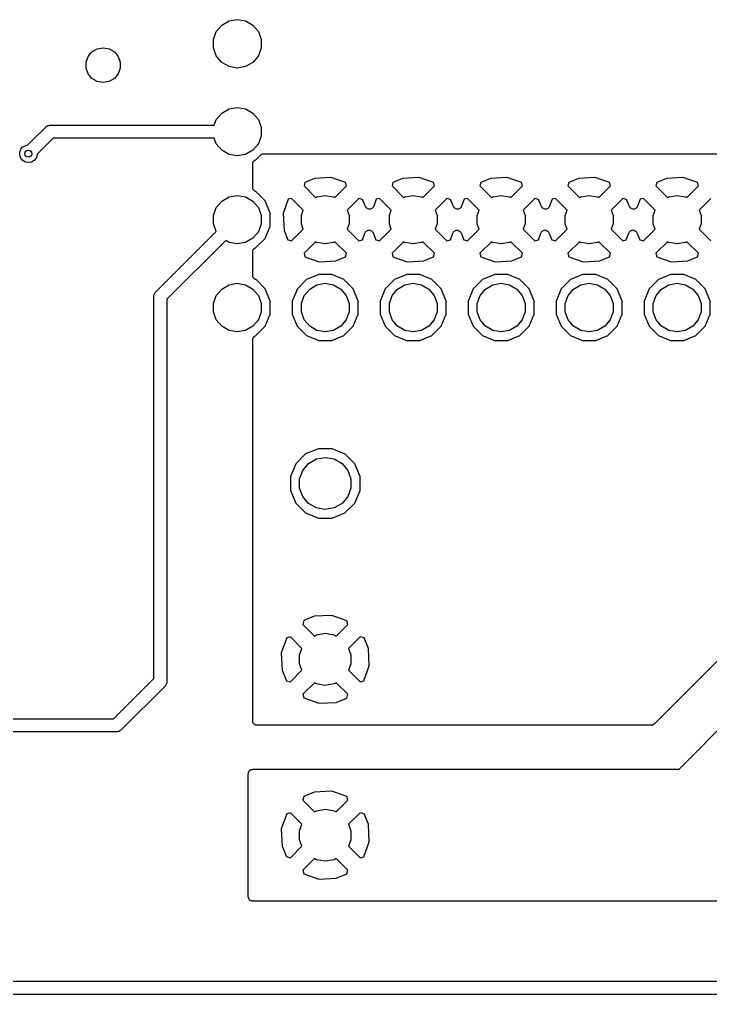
# Model space of a CAD drawing. Extents: x 25 to 346, y -457 to -16.
# Drawn here: x 68.32 to 88.28, y -402.75 to -374.58 of the extents above; entities that cross this region are included whole.
import ezdxf

# ---------------------------------------------------------------- set-up
doc = ezdxf.new("R2010")
doc.units = 0
doc.header["$MEASUREMENT"] = 0
doc.layers.add('BLACK', color=7, linetype='CONTINUOUS')

msp = doc.modelspace()

# ---------------------------------------------------------------- linework, layer by layer
at = {"layer": 'Black'}
for p, q in [((74.0053, -374.934), (74.1618, -374.748)), ((74.1618, -374.748), (74.3727, -374.626)), ((74.3727, -374.626), (74.6125, -374.584)), ((74.6125, -374.584), (74.8523, -374.626)), ((74.8523, -374.626), (75.0632, -374.748)), ((75.0632, -374.748), (75.2197, -374.934)), ((73.922, -375.163), (74.0053, -374.934)), ((75.2197, -374.934), (75.303, -375.163)), ((73.922, -375.407), (73.922, -375.163)), ((75.303, -375.163), (75.303, -375.407)), ((70.2447, -375.813), (70.3043, -375.649)), ((70.3043, -375.649), (70.4164, -375.516)), ((70.4164, -375.516), (70.5673, -375.428)), ((70.5673, -375.428), (70.739, -375.398)), ((70.739, -375.398), (70.9107, -375.428)), ((70.9107, -375.428), (71.0616, -375.516)), ((71.0616, -375.516), (71.1737, -375.649)), ((71.1737, -375.649), (71.2333, -375.813)), ((74.0053, -375.636), (73.922, -375.407)), ((74.1618, -375.822), (74.0053, -375.636)), ((75.2197, -375.636), (75.0632, -375.822)), ((75.303, -375.407), (75.2197, -375.636)), ((70.2447, -375.987), (70.2447, -375.813)), ((71.2333, -375.813), (71.2333, -375.987)), ((74.3727, -375.944), (74.1618, -375.822)), ((74.6125, -375.986), (74.3727, -375.944)), ((74.8523, -375.944), (74.6125, -375.986)), ((75.0632, -375.822), (74.8523, -375.944)), ((70.3043, -376.151), (70.2447, -375.987)), ((70.4164, -376.284), (70.3043, -376.151)), ((71.1737, -376.151), (71.0616, -376.284)), ((71.2333, -375.987), (71.1737, -376.151)), ((70.5673, -376.372), (70.4164, -376.284)), ((70.739, -376.402), (70.5673, -376.372)), ((70.9107, -376.372), (70.739, -376.402)), ((71.0616, -376.284), (70.9107, -376.372)), ((74.0053, -377.474), (74.1618, -377.288)), ((74.1618, -377.288), (74.3727, -377.166)), ((74.3727, -377.166), (74.6125, -377.124)), ((74.6125, -377.124), (74.8523, -377.166)), ((74.8523, -377.166), (75.0632, -377.288)), ((75.0632, -377.288), (75.2197, -377.474)), ((69.1744, -377.642), (69.1984, -377.635)), ((69.1984, -377.635), (69.2067, -377.636)), ((69.2067, -377.636), (69.215, -377.635)), ((69.215, -377.635), (73.947, -377.635)), ((73.947, -377.635), (74.0053, -377.474)), ((75.2197, -377.474), (75.303, -377.703)), ((68.6993, -378.071), (69.0803, -377.69)), ((69.0803, -377.69), (69.0872, -377.685)), ((69.0872, -377.685), (69.0925, -377.679)), ((69.0925, -377.679), (69.1141, -377.667)), ((69.1141, -377.667), (69.1345, -377.652)), ((69.1345, -377.652), (69.1426, -377.65)), ((69.1426, -377.65), (69.1498, -377.646)), ((69.1498, -377.646), (69.1744, -377.642)), ((75.303, -377.703), (75.303, -377.947)), ((68.5625, -378.208), (68.6993, -378.071)), ((69.2939, -378.015), (68.9687, -378.341)), ((73.947, -378.015), (69.2939, -378.015)), ((74.0053, -378.176), (73.947, -378.015)), ((74.1618, -378.362), (74.0053, -378.176)), ((75.2197, -378.176), (75.0632, -378.362)), ((75.303, -377.947), (75.2197, -378.176)), ((68.3289, -378.416), (68.3592, -378.333)), ((68.3289, -378.504), (68.3289, -378.416)), ((68.3592, -378.333), (68.4161, -378.265)), ((68.4161, -378.265), (68.4928, -378.22)), ((68.4928, -378.22), (68.5625, -378.208)), ((68.9687, -378.341), (68.8311, -378.478)), ((68.8311, -378.478), (68.8311, -378.504)), ((74.3727, -378.484), (74.1618, -378.362)), ((75.0632, -378.362), (74.8523, -378.484)), ((75.2955, -378.49), (75.3099, -378.481)), ((75.3099, -378.481), (75.3236, -378.472)), ((75.3236, -378.472), (75.3289, -378.47)), ((75.3289, -378.47), (75.3337, -378.468)), ((75.3337, -378.468), (75.3501, -378.465)), ((75.3501, -378.465), (75.3662, -378.46)), ((75.3662, -378.46), (75.3717, -378.461)), ((75.3717, -378.461), (75.3771, -378.46)), ((75.3771, -378.46), (101.219, -378.46)), ((68.3592, -378.587), (68.3289, -378.504)), ((68.4161, -378.655), (68.3592, -378.587)), ((68.4928, -378.7), (68.4161, -378.655)), ((68.58, -378.715), (68.4928, -378.7)), ((68.6672, -378.7), (68.58, -378.715)), ((68.7439, -378.655), (68.6672, -378.7)), ((68.8008, -378.587), (68.7439, -378.655)), ((68.8311, -378.504), (68.8008, -378.587)), ((74.6125, -378.526), (74.3727, -378.484)), ((74.8523, -378.484), (74.6125, -378.526)), ((75.057, -378.757), (75.0585, -378.749)), ((75.057, -379.431), (75.057, -378.757)), ((75.0581, -378.74), (75.0623, -378.727)), ((75.0585, -378.749), (75.0581, -378.74)), ((75.0623, -378.727), (75.0647, -378.713)), ((75.0647, -378.713), (75.0689, -378.706)), ((75.0689, -378.706), (75.0714, -378.698)), ((75.0714, -378.698), (75.0798, -378.687)), ((75.0798, -378.687), (75.0867, -378.675)), ((75.0867, -378.675), (75.0932, -378.67)), ((75.0932, -378.67), (75.0983, -378.663)), ((75.0983, -378.663), (75.1099, -378.656)), ((75.1099, -378.656), (75.1205, -378.647)), ((75.1205, -378.647), (75.1284, -378.644)), ((75.1284, -378.644), (75.1355, -378.64)), ((75.1355, -378.64), (75.1513, -378.633)), ((75.1513, -378.633), (75.2874, -378.497)), ((75.2874, -378.497), (75.292, -378.494)), ((75.292, -378.494), (75.2955, -378.49)), ((76.5665, -379.288), (76.5392, -379.393)), ((76.8439, -379.173), (76.5665, -379.288)), ((77.3267, -379.147), (76.8439, -379.173)), ((77.7396, -379.293), (77.3267, -379.147)), ((77.7658, -379.393), (77.7396, -379.293)), ((79.1065, -379.288), (79.0792, -379.393)), ((79.3839, -379.173), (79.1065, -379.288)), ((79.8667, -379.147), (79.3839, -379.173)), ((80.2796, -379.293), (79.8667, -379.147)), ((80.3058, -379.393), (80.2796, -379.293)), ((81.6465, -379.288), (81.6192, -379.393)), ((81.9239, -379.173), (81.6465, -379.288)), ((82.4067, -379.147), (81.9239, -379.173)), ((82.8196, -379.293), (82.4067, -379.147)), ((82.8458, -379.393), (82.8196, -379.293)), ((84.1865, -379.288), (84.1592, -379.393)), ((84.4639, -379.173), (84.1865, -379.288)), ((84.9467, -379.147), (84.4639, -379.173)), ((85.3596, -379.293), (84.9467, -379.147)), ((85.3858, -379.393), (85.3596, -379.293)), ((86.7265, -379.288), (86.6992, -379.393)), ((87.0039, -379.173), (86.7265, -379.288)), ((87.4867, -379.147), (87.0039, -379.173)), ((87.8996, -379.293), (87.4867, -379.147)), ((87.9258, -379.393), (87.8996, -379.293)), ((75.057, -379.433), (75.057, -379.431)), ((75.057, -379.431), (75.057, -379.431)), ((75.0584, -379.442), (75.057, -379.433)), ((75.0581, -379.45), (75.0584, -379.442)), ((75.0589, -379.453), (75.0581, -379.45)), ((75.0595, -379.454), (75.0589, -379.453)), ((75.0589, -379.453), (75.0589, -379.453)), ((75.0622, -379.463), (75.0595, -379.454)), ((75.0647, -379.477), (75.0622, -379.463)), ((75.0688, -379.484), (75.0647, -379.477)), ((75.0713, -379.492), (75.0688, -379.484)), ((75.0798, -379.503), (75.0713, -379.492)), ((75.0867, -379.515), (75.0798, -379.503)), ((75.0931, -379.52), (75.0867, -379.515)), ((75.0981, -379.527), (75.0931, -379.52)), ((75.1098, -379.534), (75.0981, -379.527)), ((75.1205, -379.543), (75.1098, -379.534)), ((75.1283, -379.546), (75.1205, -379.543)), ((75.1353, -379.551), (75.1283, -379.546)), ((75.1528, -379.558), (75.1353, -379.551)), ((75.4205, -379.826), (75.1528, -379.558)), ((76.5392, -379.393), (76.8747, -379.728)), ((77.4303, -379.728), (77.7658, -379.393)), ((79.0792, -379.393), (79.4147, -379.728)), ((79.9703, -379.728), (80.3058, -379.393)), ((81.6192, -379.393), (81.9547, -379.728)), ((82.5103, -379.728), (82.8458, -379.393)), ((84.1592, -379.393), (84.4947, -379.728)), ((85.0503, -379.728), (85.3858, -379.393)), ((86.6992, -379.393), (87.0347, -379.728)), ((87.5903, -379.728), (87.9258, -379.393)), ((74.0053, -380.014), (74.1618, -379.828)), ((74.1618, -379.828), (74.3727, -379.706)), ((74.3727, -379.706), (74.6125, -379.664)), ((74.6125, -379.664), (74.8523, -379.706)), ((74.8523, -379.706), (75.0632, -379.828)), ((75.0632, -379.828), (75.2197, -380.014)), ((75.5652, -380.176), (75.4205, -379.826)), ((76.0801, -379.778), (75.9348, -380.191)), ((76.18, -379.752), (76.0801, -379.778)), ((76.5179, -380.09), (76.18, -379.752)), ((76.8747, -379.728), (76.9127, -379.706)), ((76.9127, -379.706), (77.1525, -379.664)), ((77.1525, -379.664), (77.3923, -379.706)), ((77.3923, -379.706), (77.4303, -379.728)), ((78.125, -379.752), (77.7871, -380.09)), ((78.2291, -379.779), (78.125, -379.752)), ((78.3133, -379.982), (78.2291, -379.779)), ((78.6201, -379.778), (78.5504, -379.976)), ((78.72, -379.752), (78.6201, -379.778)), ((79.0579, -380.09), (78.72, -379.752)), ((79.4147, -379.728), (79.4527, -379.706)), ((79.4527, -379.706), (79.6925, -379.664)), ((79.6925, -379.664), (79.9323, -379.706)), ((79.9323, -379.706), (79.9703, -379.728)), ((80.665, -379.752), (80.3271, -380.09)), ((80.7691, -379.779), (80.665, -379.752)), ((80.8533, -379.982), (80.7691, -379.779)), ((81.1601, -379.778), (81.0904, -379.976)), ((81.26, -379.752), (81.1601, -379.778)), ((81.5979, -380.09), (81.26, -379.752)), ((81.9547, -379.728), (81.9927, -379.706)), ((81.9927, -379.706), (82.2325, -379.664)), ((82.2325, -379.664), (82.4723, -379.706)), ((82.4723, -379.706), (82.5103, -379.728)), ((83.205, -379.752), (82.8671, -380.09)), ((83.3091, -379.779), (83.205, -379.752)), ((83.3933, -379.982), (83.3091, -379.779)), ((83.7001, -379.778), (83.6304, -379.976)), ((83.8, -379.752), (83.7001, -379.778)), ((84.1379, -380.09), (83.8, -379.752)), ((84.4947, -379.728), (84.5327, -379.706)), ((84.5327, -379.706), (84.7725, -379.664)), ((84.7725, -379.664), (85.0123, -379.706)), ((85.0123, -379.706), (85.0503, -379.728)), ((85.745, -379.752), (85.4071, -380.09)), ((85.8491, -379.779), (85.745, -379.752)), ((85.9333, -379.982), (85.8491, -379.779)), ((86.2401, -379.778), (86.1704, -379.976)), ((86.34, -379.752), (86.2401, -379.778)), ((86.6779, -380.09), (86.34, -379.752)), ((87.0347, -379.728), (87.0727, -379.706)), ((87.0727, -379.706), (87.3125, -379.664)), ((87.3125, -379.664), (87.5523, -379.706)), ((87.5523, -379.706), (87.5903, -379.728)), ((88.285, -379.752), (87.9471, -380.09)), ((73.922, -380.243), (74.0053, -380.014)), ((75.2197, -380.014), (75.303, -380.243)), ((76.462, -380.243), (76.5179, -380.09)), ((77.7871, -380.09), (77.843, -380.243)), ((78.324, -379.999), (78.3133, -379.982)), ((78.3342, -380.016), (78.324, -379.999)), ((78.3359, -380.018), (78.3342, -380.016)), ((78.337, -380.019), (78.3359, -380.018)), ((78.3529, -380.032), (78.337, -380.019)), ((78.3683, -380.044), (78.3529, -380.032)), ((78.3703, -380.045), (78.3683, -380.044)), ((78.372, -380.046), (78.3703, -380.045)), ((78.3911, -380.052), (78.372, -380.046)), ((78.4099, -380.059), (78.3911, -380.052)), ((78.412, -380.059), (78.4099, -380.059)), ((78.4141, -380.06), (78.412, -380.059)), ((78.434, -380.059), (78.4141, -380.06)), ((78.454, -380.058), (78.434, -380.059)), ((78.456, -380.058), (78.454, -380.058)), ((78.4581, -380.058), (78.456, -380.058)), ((78.4766, -380.05), (78.4581, -380.058)), ((78.4953, -380.043), (78.4766, -380.05)), ((78.4969, -380.042), (78.4953, -380.043)), ((78.4989, -380.041), (78.4969, -380.042)), ((78.5136, -380.027), (78.4989, -380.041)), ((78.5288, -380.014), (78.5136, -380.027)), ((78.5298, -380.012), (78.5288, -380.014)), ((78.5314, -380.011), (78.5298, -380.012)), ((78.5406, -379.993), (78.5314, -380.011)), ((78.5504, -379.976), (78.5406, -379.993)), ((79.002, -380.243), (79.0579, -380.09)), ((80.3271, -380.09), (80.383, -380.243)), ((80.864, -379.999), (80.8533, -379.982)), ((80.8742, -380.016), (80.864, -379.999)), ((80.8759, -380.018), (80.8742, -380.016)), ((80.877, -380.019), (80.8759, -380.018)), ((80.8929, -380.032), (80.877, -380.019)), ((80.9083, -380.044), (80.8929, -380.032)), ((80.9103, -380.045), (80.9083, -380.044)), ((80.912, -380.046), (80.9103, -380.045)), ((80.9311, -380.052), (80.912, -380.046)), ((80.9499, -380.059), (80.9311, -380.052)), ((80.952, -380.059), (80.9499, -380.059)), ((80.9541, -380.06), (80.952, -380.059)), ((80.974, -380.059), (80.9541, -380.06)), ((80.994, -380.058), (80.974, -380.059)), ((80.996, -380.058), (80.994, -380.058)), ((80.9981, -380.058), (80.996, -380.058)), ((81.0166, -380.05), (80.9981, -380.058)), ((81.0353, -380.043), (81.0166, -380.05)), ((81.0369, -380.042), (81.0353, -380.043)), ((81.0389, -380.041), (81.0369, -380.042)), ((81.0536, -380.027), (81.0389, -380.041)), ((81.0688, -380.014), (81.0536, -380.027)), ((81.0698, -380.012), (81.0688, -380.014)), ((81.0714, -380.011), (81.0698, -380.012)), ((81.0806, -379.993), (81.0714, -380.011)), ((81.0904, -379.976), (81.0806, -379.993)), ((81.542, -380.243), (81.5979, -380.09)), ((82.8671, -380.09), (82.923, -380.243)), ((83.404, -379.999), (83.3933, -379.982)), ((83.4142, -380.016), (83.404, -379.999)), ((83.4159, -380.018), (83.4142, -380.016)), ((83.417, -380.019), (83.4159, -380.018)), ((83.4329, -380.032), (83.417, -380.019)), ((83.4483, -380.044), (83.4329, -380.032)), ((83.4503, -380.045), (83.4483, -380.044)), ((83.452, -380.046), (83.4503, -380.045)), ((83.4711, -380.052), (83.452, -380.046)), ((83.4899, -380.059), (83.4711, -380.052)), ((83.492, -380.059), (83.4899, -380.059)), ((83.4941, -380.06), (83.492, -380.059)), ((83.514, -380.059), (83.4941, -380.06)), ((83.534, -380.058), (83.514, -380.059)), ((83.536, -380.058), (83.534, -380.058)), ((83.5381, -380.058), (83.536, -380.058)), ((83.5566, -380.05), (83.5381, -380.058)), ((83.5753, -380.043), (83.5566, -380.05)), ((83.5769, -380.042), (83.5753, -380.043)), ((83.5789, -380.041), (83.5769, -380.042)), ((83.5936, -380.027), (83.5789, -380.041)), ((83.6088, -380.014), (83.5936, -380.027)), ((83.6098, -380.012), (83.6088, -380.014)), ((83.6114, -380.011), (83.6098, -380.012)), ((83.6206, -379.993), (83.6114, -380.011)), ((83.6304, -379.976), (83.6206, -379.993)), ((84.082, -380.243), (84.1379, -380.09)), ((85.4071, -380.09), (85.463, -380.243)), ((85.944, -379.999), (85.9333, -379.982)), ((85.9542, -380.016), (85.944, -379.999)), ((85.9559, -380.018), (85.9542, -380.016)), ((85.957, -380.019), (85.9559, -380.018)), ((85.9729, -380.032), (85.957, -380.019)), ((85.9883, -380.044), (85.9729, -380.032)), ((85.9903, -380.045), (85.9883, -380.044)), ((85.992, -380.046), (85.9903, -380.045)), ((86.0111, -380.052), (85.992, -380.046)), ((86.0299, -380.059), (86.0111, -380.052)), ((86.032, -380.059), (86.0299, -380.059)), ((86.0341, -380.06), (86.032, -380.059)), ((86.054, -380.059), (86.0341, -380.06)), ((86.074, -380.058), (86.054, -380.059)), ((86.076, -380.058), (86.074, -380.058)), ((86.0781, -380.058), (86.076, -380.058)), ((86.0966, -380.05), (86.0781, -380.058)), ((86.1153, -380.043), (86.0966, -380.05)), ((86.1169, -380.042), (86.1153, -380.043)), ((86.1189, -380.041), (86.1169, -380.042)), ((86.1336, -380.027), (86.1189, -380.041)), ((86.1488, -380.014), (86.1336, -380.027)), ((86.1498, -380.012), (86.1488, -380.014)), ((86.1514, -380.011), (86.1498, -380.012)), ((86.1606, -379.993), (86.1514, -380.011)), ((86.1704, -379.976), (86.1606, -379.993)), ((86.622, -380.243), (86.6779, -380.09)), ((87.9471, -380.09), (88.003, -380.243)), ((73.922, -380.487), (73.922, -380.243)), ((75.303, -380.243), (75.303, -380.487)), ((75.5648, -380.555), (75.5652, -380.176)), ((75.9348, -380.191), (75.961, -380.674)), ((76.462, -380.487), (76.462, -380.243)), ((77.843, -380.243), (77.843, -380.487)), ((79.002, -380.487), (79.002, -380.243)), ((80.383, -380.243), (80.383, -380.487)), ((81.542, -380.487), (81.542, -380.243)), ((82.923, -380.243), (82.923, -380.487)), ((84.082, -380.487), (84.082, -380.243)), ((85.463, -380.243), (85.463, -380.487)), ((86.622, -380.487), (86.622, -380.243)), ((88.003, -380.243), (88.003, -380.487)), ((72.2553, -382.453), (74.0019, -380.706)), ((74.0019, -380.706), (73.922, -380.487)), ((75.2197, -380.716), (75.0632, -380.902)), ((75.303, -380.487), (75.2197, -380.716)), ((75.4195, -380.905), (75.5648, -380.555)), ((75.961, -380.674), (76.0759, -380.951)), ((76.18, -380.978), (76.5179, -380.64)), ((76.5179, -380.64), (76.462, -380.487)), ((77.843, -380.487), (77.7871, -380.64)), ((77.7871, -380.64), (78.125, -380.978)), ((78.3044, -380.737), (78.3136, -380.719)), ((78.3136, -380.719), (78.3152, -380.718)), ((78.3152, -380.718), (78.3162, -380.716)), ((78.3162, -380.716), (78.3314, -380.703)), ((78.3314, -380.703), (78.3461, -380.689)), ((78.3461, -380.689), (78.3481, -380.688)), ((78.3481, -380.688), (78.3497, -380.687)), ((78.3497, -380.687), (78.3684, -380.68)), ((78.3684, -380.68), (78.3869, -380.672)), ((78.3869, -380.672), (78.389, -380.672)), ((78.389, -380.672), (78.391, -380.672)), ((78.391, -380.672), (78.411, -380.671)), ((78.411, -380.671), (78.4309, -380.67)), ((78.4309, -380.67), (78.433, -380.671)), ((78.433, -380.671), (78.4351, -380.671)), ((78.4351, -380.671), (78.454, -380.678)), ((78.454, -380.678), (78.473, -380.684)), ((78.473, -380.684), (78.4747, -380.685)), ((78.4747, -380.685), (78.4767, -380.686)), ((78.4767, -380.686), (78.4921, -380.698)), ((78.4921, -380.698), (78.508, -380.711)), ((78.508, -380.711), (78.5091, -380.712)), ((78.5091, -380.712), (78.5108, -380.714)), ((78.5108, -380.714), (78.5209, -380.731)), ((78.5209, -380.731), (78.5317, -380.748)), ((78.72, -380.978), (79.0579, -380.64)), ((79.0579, -380.64), (79.002, -380.487)), ((80.383, -380.487), (80.3271, -380.64)), ((80.3271, -380.64), (80.665, -380.978)), ((80.8444, -380.737), (80.8536, -380.719)), ((80.8536, -380.719), (80.8552, -380.718)), ((80.8552, -380.718), (80.8562, -380.716)), ((80.8562, -380.716), (80.8714, -380.703)), ((80.8714, -380.703), (80.8861, -380.689)), ((80.8861, -380.689), (80.8881, -380.688)), ((80.8881, -380.688), (80.8897, -380.687)), ((80.8897, -380.687), (80.9084, -380.68)), ((80.9084, -380.68), (80.9269, -380.672)), ((80.9269, -380.672), (80.929, -380.672)), ((80.929, -380.672), (80.931, -380.672)), ((80.931, -380.672), (80.951, -380.671)), ((80.951, -380.671), (80.9709, -380.67)), ((80.9709, -380.67), (80.973, -380.671)), ((80.973, -380.671), (80.9751, -380.671)), ((80.9751, -380.671), (80.994, -380.678)), ((80.994, -380.678), (81.013, -380.684)), ((81.013, -380.684), (81.0147, -380.685)), ((81.0147, -380.685), (81.0167, -380.686)), ((81.0167, -380.686), (81.0321, -380.698)), ((81.0321, -380.698), (81.048, -380.711)), ((81.048, -380.711), (81.0491, -380.712)), ((81.0491, -380.712), (81.0508, -380.714)), ((81.0508, -380.714), (81.0609, -380.731)), ((81.0609, -380.731), (81.0717, -380.748)), ((81.26, -380.978), (81.5979, -380.64)), ((81.5979, -380.64), (81.542, -380.487)), ((82.923, -380.487), (82.8671, -380.64)), ((82.8671, -380.64), (83.205, -380.978)), ((83.3844, -380.737), (83.3936, -380.719)), ((83.3936, -380.719), (83.3952, -380.718)), ((83.3952, -380.718), (83.3962, -380.716)), ((83.3962, -380.716), (83.4114, -380.703)), ((83.4114, -380.703), (83.4261, -380.689)), ((83.4261, -380.689), (83.4281, -380.688)), ((83.4281, -380.688), (83.4297, -380.687)), ((83.4297, -380.687), (83.4484, -380.68)), ((83.4484, -380.68), (83.4669, -380.672)), ((83.4669, -380.672), (83.469, -380.672)), ((83.469, -380.672), (83.471, -380.672)), ((83.471, -380.672), (83.491, -380.671)), ((83.491, -380.671), (83.5109, -380.67)), ((83.5109, -380.67), (83.513, -380.671)), ((83.513, -380.671), (83.5151, -380.671)), ((83.5151, -380.671), (83.534, -380.678)), ((83.534, -380.678), (83.553, -380.684)), ((83.553, -380.684), (83.5547, -380.685)), ((83.5547, -380.685), (83.5567, -380.686)), ((83.5567, -380.686), (83.5721, -380.698)), ((83.5721, -380.698), (83.588, -380.711)), ((83.588, -380.711), (83.5891, -380.712)), ((83.5891, -380.712), (83.5908, -380.714)), ((83.5908, -380.714), (83.6009, -380.731)), ((83.6009, -380.731), (83.6117, -380.748)), ((83.8, -380.978), (84.1379, -380.64)), ((84.1379, -380.64), (84.082, -380.487)), ((85.463, -380.487), (85.4071, -380.64)), ((85.4071, -380.64), (85.745, -380.978)), ((85.9244, -380.737), (85.9336, -380.719)), ((85.9336, -380.719), (85.9352, -380.718)), ((85.9352, -380.718), (85.9362, -380.716)), ((85.9362, -380.716), (85.9514, -380.703)), ((85.9514, -380.703), (85.9661, -380.689)), ((85.9661, -380.689), (85.9681, -380.688)), ((85.9681, -380.688), (85.9697, -380.687)), ((85.9697, -380.687), (85.9884, -380.68)), ((85.9884, -380.68), (86.0069, -380.672)), ((86.0069, -380.672), (86.009, -380.672)), ((86.009, -380.672), (86.011, -380.672)), ((86.011, -380.672), (86.031, -380.671)), ((86.031, -380.671), (86.0509, -380.67)), ((86.0509, -380.67), (86.053, -380.671)), ((86.053, -380.671), (86.0551, -380.671)), ((86.0551, -380.671), (86.074, -380.678)), ((86.074, -380.678), (86.093, -380.684)), ((86.093, -380.684), (86.0947, -380.685)), ((86.0947, -380.685), (86.0967, -380.686)), ((86.0967, -380.686), (86.1121, -380.698)), ((86.1121, -380.698), (86.128, -380.711)), ((86.128, -380.711), (86.1291, -380.712)), ((86.1291, -380.712), (86.1308, -380.714)), ((86.1308, -380.714), (86.1409, -380.731)), ((86.1409, -380.731), (86.1517, -380.748)), ((86.34, -380.978), (86.6779, -380.64)), ((86.6779, -380.64), (86.622, -380.487)), ((88.003, -380.487), (87.9471, -380.64)), ((87.9471, -380.64), (88.285, -380.978)), ((74.2778, -380.969), (72.5805, -382.666)), ((74.3727, -381.024), (74.2778, -380.969)), ((75.0632, -380.902), (74.8523, -381.024)), ((75.1513, -381.173), (75.4195, -380.905)), ((76.0759, -380.951), (76.18, -380.978)), ((76.8747, -381.002), (76.5392, -381.337)), ((76.9127, -381.024), (76.8747, -381.002)), ((77.4303, -381.002), (77.3923, -381.024)), ((77.7658, -381.337), (77.4303, -381.002)), ((78.125, -380.978), (78.2249, -380.952)), ((78.2249, -380.952), (78.2946, -380.754)), ((78.2946, -380.754), (78.3044, -380.737)), ((78.5317, -380.748), (78.6159, -380.951)), ((78.6159, -380.951), (78.72, -380.978)), ((79.4147, -381.002), (79.0792, -381.337)), ((79.4527, -381.024), (79.4147, -381.002)), ((79.9703, -381.002), (79.9323, -381.024)), ((80.3058, -381.337), (79.9703, -381.002)), ((80.665, -380.978), (80.7649, -380.952)), ((80.7649, -380.952), (80.8346, -380.754)), ((80.8346, -380.754), (80.8444, -380.737)), ((81.0717, -380.748), (81.1559, -380.951)), ((81.1559, -380.951), (81.26, -380.978)), ((81.9547, -381.002), (81.6192, -381.337)), ((81.9927, -381.024), (81.9547, -381.002)), ((82.5103, -381.002), (82.4723, -381.024)), ((82.8458, -381.337), (82.5103, -381.002)), ((83.205, -380.978), (83.3049, -380.952)), ((83.3049, -380.952), (83.3746, -380.754)), ((83.3746, -380.754), (83.3844, -380.737)), ((83.6117, -380.748), (83.6959, -380.951)), ((83.6959, -380.951), (83.8, -380.978)), ((84.4947, -381.002), (84.1592, -381.337)), ((84.5327, -381.024), (84.4947, -381.002)), ((85.0503, -381.002), (85.0123, -381.024)), ((85.3858, -381.337), (85.0503, -381.002)), ((85.745, -380.978), (85.8449, -380.952)), ((85.8449, -380.952), (85.9146, -380.754)), ((85.9146, -380.754), (85.9244, -380.737)), ((86.1517, -380.748), (86.2359, -380.951)), ((86.2359, -380.951), (86.34, -380.978)), ((87.0347, -381.002), (86.6992, -381.337)), ((87.0727, -381.024), (87.0347, -381.002)), ((87.5903, -381.002), (87.5523, -381.024)), ((87.9258, -381.337), (87.5903, -381.002)), ((74.6125, -381.066), (74.3727, -381.024)), ((74.8523, -381.024), (74.6125, -381.066)), ((75.057, -381.297), (75.0585, -381.289)), ((75.057, -381.299), (75.057, -381.297)), ((75.057, -381.973), (75.057, -381.299)), ((75.0581, -381.28), (75.0589, -381.278)), ((75.0585, -381.289), (75.0581, -381.28)), ((75.0589, -381.277), (75.06, -381.274)), ((75.0589, -381.278), (75.0589, -381.277)), ((75.06, -381.274), (75.0623, -381.267)), ((75.0623, -381.267), (75.0647, -381.253)), ((75.0647, -381.253), (75.0689, -381.246)), ((75.0689, -381.246), (75.0714, -381.238)), ((75.0714, -381.238), (75.0798, -381.227)), ((75.0798, -381.227), (75.0867, -381.215)), ((75.0867, -381.215), (75.0932, -381.21)), ((75.0932, -381.21), (75.0983, -381.203)), ((75.0983, -381.203), (75.1099, -381.196)), ((75.1099, -381.196), (75.1205, -381.187)), ((75.1205, -381.187), (75.1284, -381.184)), ((75.1284, -381.184), (75.1355, -381.18)), ((75.1355, -381.18), (75.1513, -381.173)), ((77.1525, -381.066), (76.9127, -381.024)), ((77.3923, -381.024), (77.1525, -381.066)), ((79.6925, -381.066), (79.4527, -381.024)), ((79.9323, -381.024), (79.6925, -381.066)), ((82.2325, -381.066), (81.9927, -381.024)), ((82.4723, -381.024), (82.2325, -381.066)), ((84.7725, -381.066), (84.5327, -381.024)), ((85.0123, -381.024), (84.7725, -381.066)), ((87.3125, -381.066), (87.0727, -381.024)), ((87.5523, -381.024), (87.3125, -381.066)), ((76.5392, -381.337), (76.5654, -381.437)), ((76.5654, -381.437), (76.9783, -381.583)), ((76.9783, -381.583), (77.4611, -381.557)), ((77.4611, -381.557), (77.7385, -381.442)), ((77.7385, -381.442), (77.7658, -381.337)), ((79.0792, -381.337), (79.1054, -381.437)), ((79.1054, -381.437), (79.5183, -381.583)), ((79.5183, -381.583), (80.0011, -381.557)), ((80.0011, -381.557), (80.2785, -381.442)), ((80.2785, -381.442), (80.3058, -381.337)), ((81.6192, -381.337), (81.6454, -381.437)), ((81.6454, -381.437), (82.0583, -381.583)), ((82.0583, -381.583), (82.5411, -381.557)), ((82.5411, -381.557), (82.8185, -381.442)), ((82.8185, -381.442), (82.8458, -381.337)), ((84.1592, -381.337), (84.1854, -381.437)), ((84.1854, -381.437), (84.5983, -381.583)), ((84.5983, -381.583), (85.0811, -381.557)), ((85.0811, -381.557), (85.3585, -381.442)), ((85.3585, -381.442), (85.3858, -381.337)), ((86.6992, -381.337), (86.7254, -381.437)), ((86.7254, -381.437), (87.1383, -381.583)), ((87.1383, -381.583), (87.6211, -381.557)), ((87.6211, -381.557), (87.8985, -381.442)), ((87.8985, -381.442), (87.9258, -381.337)), ((75.0584, -381.982), (75.057, -381.973)), ((75.0581, -381.99), (75.0584, -381.982)), ((75.0622, -382.003), (75.0581, -381.99)), ((75.0647, -382.017), (75.0622, -382.003)), ((75.0688, -382.024), (75.0647, -382.017)), ((75.0713, -382.032), (75.0688, -382.024)), ((75.0798, -382.043), (75.0713, -382.032)), ((75.0867, -382.055), (75.0798, -382.043)), ((75.0931, -382.06), (75.0867, -382.055)), ((75.0981, -382.067), (75.0931, -382.06)), ((75.1098, -382.074), (75.0981, -382.067)), ((75.1205, -382.083), (75.1098, -382.074)), ((75.1283, -382.086), (75.1205, -382.083)), ((75.1353, -382.091), (75.1283, -382.086)), ((75.1528, -382.098), (75.1353, -382.091)), ((75.4205, -382.366), (75.1528, -382.098)), ((76.6137, -382.097), (76.3455, -382.365)), ((76.9639, -381.952), (76.6137, -382.097)), ((77.3428, -381.953), (76.9639, -381.952)), ((77.6928, -382.098), (77.3428, -381.953)), ((77.9605, -382.366), (77.6928, -382.098)), ((79.1537, -382.097), (78.8855, -382.365)), ((79.5039, -381.952), (79.1537, -382.097)), ((79.8828, -381.953), (79.5039, -381.952)), ((80.2328, -382.098), (79.8828, -381.953)), ((80.5005, -382.366), (80.2328, -382.098)), ((81.6937, -382.097), (81.4255, -382.365)), ((82.0439, -381.952), (81.6937, -382.097)), ((82.4228, -381.953), (82.0439, -381.952)), ((82.7728, -382.098), (82.4228, -381.953)), ((83.0405, -382.366), (82.7728, -382.098)), ((84.2337, -382.097), (83.9655, -382.365)), ((84.5839, -381.952), (84.2337, -382.097)), ((84.9628, -381.953), (84.5839, -381.952)), ((85.3128, -382.098), (84.9628, -381.953)), ((85.5805, -382.366), (85.3128, -382.098)), ((86.7737, -382.097), (86.5055, -382.365)), ((87.1239, -381.952), (86.7737, -382.097)), ((87.5028, -381.953), (87.1239, -381.952)), ((87.8528, -382.098), (87.5028, -381.953)), ((88.1205, -382.366), (87.8528, -382.098)), ((74.0053, -382.554), (74.1618, -382.368)), ((74.1618, -382.368), (74.3727, -382.246)), ((74.3727, -382.246), (74.6125, -382.204)), ((74.6125, -382.204), (74.8523, -382.246)), ((74.8523, -382.246), (75.0632, -382.368)), ((75.0632, -382.368), (75.2197, -382.554)), ((75.5652, -382.716), (75.4205, -382.366)), ((76.3455, -382.365), (76.2002, -382.715)), ((76.5453, -382.554), (76.7018, -382.368)), ((76.7018, -382.368), (76.9127, -382.246)), ((76.9127, -382.246), (77.1525, -382.204)), ((77.1525, -382.204), (77.3923, -382.246)), ((77.3923, -382.246), (77.6032, -382.368)), ((77.6032, -382.368), (77.7597, -382.554)), ((78.1052, -382.716), (77.9605, -382.366)), ((78.8855, -382.365), (78.7402, -382.715)), ((79.0853, -382.554), (79.2418, -382.368)), ((79.2418, -382.368), (79.4527, -382.246)), ((79.4527, -382.246), (79.6925, -382.204)), ((79.6925, -382.204), (79.9323, -382.246)), ((79.9323, -382.246), (80.1432, -382.368)), ((80.1432, -382.368), (80.2997, -382.554)), ((80.6452, -382.716), (80.5005, -382.366)), ((81.4255, -382.365), (81.2802, -382.715)), ((81.6253, -382.554), (81.7818, -382.368)), ((81.7818, -382.368), (81.9927, -382.246)), ((81.9927, -382.246), (82.2325, -382.204)), ((82.2325, -382.204), (82.4723, -382.246)), ((82.4723, -382.246), (82.6832, -382.368)), ((82.6832, -382.368), (82.8397, -382.554)), ((83.1852, -382.716), (83.0405, -382.366)), ((83.9655, -382.365), (83.8202, -382.715)), ((84.1653, -382.554), (84.3218, -382.368)), ((84.3218, -382.368), (84.5327, -382.246)), ((84.5327, -382.246), (84.7725, -382.204)), ((84.7725, -382.204), (85.0123, -382.246)), ((85.0123, -382.246), (85.2232, -382.368)), ((85.2232, -382.368), (85.3797, -382.554)), ((85.7252, -382.716), (85.5805, -382.366)), ((86.5055, -382.365), (86.3602, -382.715)), ((86.7053, -382.554), (86.8618, -382.368)), ((86.8618, -382.368), (87.0727, -382.246)), ((87.0727, -382.246), (87.3125, -382.204)), ((87.3125, -382.204), (87.5523, -382.246)), ((87.5523, -382.246), (87.7632, -382.368)), ((87.7632, -382.368), (87.9197, -382.554)), ((88.2652, -382.716), (88.1205, -382.366)), ((72.1995, -382.587), (72.201, -382.579)), ((72.1995, -393.621), (72.1995, -382.587)), ((72.2002, -382.571), (72.2067, -382.547)), ((72.201, -382.579), (72.2002, -382.571)), ((72.2067, -382.547), (72.211, -382.522)), ((72.211, -382.522), (72.2152, -382.515)), ((72.2152, -382.515), (72.2173, -382.507)), ((72.2173, -382.507), (72.2316, -382.487)), ((72.2316, -382.487), (72.2441, -382.465)), ((72.2441, -382.465), (72.2505, -382.46)), ((72.2505, -382.46), (72.2553, -382.453)), ((72.5805, -382.666), (72.5805, -393.7)), ((73.922, -382.783), (74.0053, -382.554)), ((75.2197, -382.554), (75.303, -382.783)), ((76.462, -382.783), (76.5453, -382.554)), ((77.7597, -382.554), (77.843, -382.783)), ((79.002, -382.783), (79.0853, -382.554)), ((80.2997, -382.554), (80.383, -382.783)), ((81.542, -382.783), (81.6253, -382.554)), ((82.8397, -382.554), (82.923, -382.783)), ((84.082, -382.783), (84.1653, -382.554)), ((85.3797, -382.554), (85.463, -382.783)), ((86.622, -382.783), (86.7053, -382.554)), ((87.9197, -382.554), (88.003, -382.783)), ((73.922, -383.027), (73.922, -382.783)), ((75.303, -382.783), (75.303, -383.027)), ((75.5648, -383.095), (75.5652, -382.716)), ((76.2002, -382.715), (76.1998, -383.094)), ((76.462, -383.027), (76.462, -382.783)), ((77.843, -382.783), (77.843, -383.027)), ((78.1048, -383.095), (78.1052, -382.716)), ((78.7402, -382.715), (78.7398, -383.094)), ((79.002, -383.027), (79.002, -382.783)), ((80.383, -382.783), (80.383, -383.027)), ((80.6448, -383.095), (80.6452, -382.716)), ((81.2802, -382.715), (81.2798, -383.094)), ((81.542, -383.027), (81.542, -382.783)), ((82.923, -382.783), (82.923, -383.027)), ((83.1848, -383.095), (83.1852, -382.716)), ((83.8202, -382.715), (83.8198, -383.094)), ((84.082, -383.027), (84.082, -382.783)), ((85.463, -382.783), (85.463, -383.027)), ((85.7248, -383.095), (85.7252, -382.716)), ((86.3602, -382.715), (86.3598, -383.094)), ((86.622, -383.027), (86.622, -382.783)), ((88.003, -382.783), (88.003, -383.027)), ((88.2648, -383.095), (88.2652, -382.716)), ((74.0053, -383.256), (73.922, -383.027)), ((74.1618, -383.442), (74.0053, -383.256)), ((75.2197, -383.256), (75.0632, -383.442)), ((75.303, -383.027), (75.2197, -383.256)), ((75.4195, -383.445), (75.5648, -383.095)), ((76.1998, -383.094), (76.3445, -383.444)), ((76.5453, -383.256), (76.462, -383.027)), ((76.7018, -383.442), (76.5453, -383.256)), ((77.7597, -383.256), (77.6032, -383.442)), ((77.843, -383.027), (77.7597, -383.256)), ((77.9595, -383.445), (78.1048, -383.095)), ((78.7398, -383.094), (78.8845, -383.444)), ((79.0853, -383.256), (79.002, -383.027)), ((79.2418, -383.442), (79.0853, -383.256)), ((80.2997, -383.256), (80.1432, -383.442)), ((80.383, -383.027), (80.2997, -383.256)), ((80.4995, -383.445), (80.6448, -383.095)), ((81.2798, -383.094), (81.4245, -383.444)), ((81.6253, -383.256), (81.542, -383.027)), ((81.7818, -383.442), (81.6253, -383.256)), ((82.8397, -383.256), (82.6832, -383.442)), ((82.923, -383.027), (82.8397, -383.256)), ((83.0395, -383.445), (83.1848, -383.095)), ((83.8198, -383.094), (83.9645, -383.444)), ((84.1653, -383.256), (84.082, -383.027)), ((84.3218, -383.442), (84.1653, -383.256)), ((85.3797, -383.256), (85.2232, -383.442)), ((85.463, -383.027), (85.3797, -383.256)), ((85.5795, -383.445), (85.7248, -383.095)), ((86.3598, -383.094), (86.5045, -383.444)), ((86.7053, -383.256), (86.622, -383.027)), ((86.8618, -383.442), (86.7053, -383.256)), ((87.9197, -383.256), (87.7632, -383.442)), ((88.003, -383.027), (87.9197, -383.256)), ((88.1195, -383.445), (88.2648, -383.095)), ((74.3727, -383.564), (74.1618, -383.442)), ((75.0632, -383.442), (74.8523, -383.564)), ((75.1513, -383.713), (75.4195, -383.445)), ((76.3445, -383.444), (76.6122, -383.712)), ((76.9127, -383.564), (76.7018, -383.442)), ((77.6032, -383.442), (77.3923, -383.564)), ((77.6913, -383.713), (77.9595, -383.445)), ((78.8845, -383.444), (79.1522, -383.712)), ((79.4527, -383.564), (79.2418, -383.442)), ((80.1432, -383.442), (79.9323, -383.564)), ((80.2313, -383.713), (80.4995, -383.445)), ((81.4245, -383.444), (81.6922, -383.712)), ((81.9927, -383.564), (81.7818, -383.442)), ((82.6832, -383.442), (82.4723, -383.564)), ((82.7713, -383.713), (83.0395, -383.445)), ((83.9645, -383.444), (84.2322, -383.712)), ((84.5327, -383.564), (84.3218, -383.442)), ((85.2232, -383.442), (85.0123, -383.564)), ((85.3113, -383.713), (85.5795, -383.445)), ((86.5045, -383.444), (86.7722, -383.712)), ((87.0727, -383.564), (86.8618, -383.442)), ((87.7632, -383.442), (87.5523, -383.564)), ((87.8513, -383.713), (88.1195, -383.445)), ((74.6125, -383.606), (74.3727, -383.564)), ((74.8523, -383.564), (74.6125, -383.606)), ((75.057, -383.837), (75.0585, -383.829)), ((75.0581, -383.82), (75.0623, -383.807)), ((75.0585, -383.829), (75.0581, -383.82)), ((75.0623, -383.807), (75.0647, -383.793)), ((75.0647, -383.793), (75.0689, -383.786)), ((75.0689, -383.786), (75.0714, -383.778)), ((75.0714, -383.778), (75.0798, -383.767)), ((75.0798, -383.767), (75.0867, -383.755)), ((75.0867, -383.755), (75.0932, -383.75)), ((75.0932, -383.75), (75.0983, -383.743)), ((75.0983, -383.743), (75.1099, -383.736)), ((75.1099, -383.736), (75.1205, -383.727)), ((75.1205, -383.727), (75.1284, -383.724)), ((75.1284, -383.724), (75.1355, -383.72)), ((75.1355, -383.72), (75.1513, -383.713)), ((76.6122, -383.712), (76.9622, -383.857)), ((77.1525, -383.606), (76.9127, -383.564)), ((77.3923, -383.564), (77.1525, -383.606)), ((77.3411, -383.858), (77.6913, -383.713)), ((79.1522, -383.712), (79.5022, -383.857)), ((79.6925, -383.606), (79.4527, -383.564)), ((79.9323, -383.564), (79.6925, -383.606)), ((79.8811, -383.858), (80.2313, -383.713)), ((81.6922, -383.712), (82.0422, -383.857)), ((82.2325, -383.606), (81.9927, -383.564)), ((82.4723, -383.564), (82.2325, -383.606)), ((82.4211, -383.858), (82.7713, -383.713)), ((84.2322, -383.712), (84.5822, -383.857)), ((84.7725, -383.606), (84.5327, -383.564)), ((85.0123, -383.564), (84.7725, -383.606)), ((84.9611, -383.858), (85.3113, -383.713)), ((86.7722, -383.712), (87.1222, -383.857)), ((87.3125, -383.606), (87.0727, -383.564)), ((87.5523, -383.564), (87.3125, -383.606)), ((87.5011, -383.858), (87.8513, -383.713)), ((75.057, -388.209), (75.057, -383.837)), ((76.9622, -383.857), (77.3411, -383.858)), ((79.5022, -383.857), (79.8811, -383.858)), ((82.0422, -383.857), (82.4211, -383.858)), ((84.5822, -383.857), (84.9611, -383.858)), ((97.5097, -384.074), (86.6512, -394.933)), ((87.1222, -383.857), (87.5011, -383.858)), ((87.3848, -396.231), (99.5627, -383.836)), ((76.5845, -387.133), (76.3018, -387.416)), ((76.9537, -386.981), (76.5845, -387.133)), ((77.3531, -386.981), (76.9537, -386.981)), ((77.722, -387.134), (77.3531, -386.981)), ((78.0041, -387.417), (77.722, -387.134)), ((76.3018, -387.416), (76.1487, -387.784)), ((76.5005, -387.609), (76.6686, -387.408)), ((76.6686, -387.408), (76.895, -387.278)), ((76.895, -387.278), (77.1525, -387.232)), ((77.1525, -387.232), (77.41, -387.278)), ((77.41, -387.278), (77.6364, -387.408)), ((77.6364, -387.408), (77.8045, -387.609)), ((78.1567, -387.786), (78.0041, -387.417)), ((76.4111, -387.854), (76.5005, -387.609)), ((77.8045, -387.609), (77.8939, -387.854)), ((76.1487, -387.784), (76.1483, -388.184)), ((76.4111, -388.116), (76.4111, -387.854)), ((77.8939, -387.854), (77.8939, -388.116)), ((78.1563, -388.186), (78.1567, -387.786)), ((75.057, -392.093), (75.057, -388.209)), ((76.1483, -388.184), (76.3009, -388.553)), ((76.5005, -388.361), (76.4111, -388.116)), ((77.8939, -388.116), (77.8045, -388.361)), ((78.0032, -388.554), (78.1563, -388.186)), ((76.3009, -388.553), (76.583, -388.836)), ((76.6686, -388.562), (76.5005, -388.361)), ((76.895, -388.692), (76.6686, -388.562)), ((77.6364, -388.562), (77.41, -388.692)), ((77.8045, -388.361), (77.6364, -388.562)), ((77.7205, -388.837), (78.0032, -388.554)), ((76.583, -388.836), (76.9519, -388.989)), ((77.1525, -388.738), (76.895, -388.692)), ((77.41, -388.692), (77.1525, -388.738)), ((77.3513, -388.989), (77.7205, -388.837)), ((76.9519, -388.989), (77.3513, -388.989)), ((76.5341, -391.946), (76.503, -392.056)), ((76.8354, -391.821), (76.5341, -391.946)), ((77.3385, -391.796), (76.8354, -391.821)), ((77.772, -391.95), (77.3385, -391.796)), ((77.802, -392.056), (77.772, -391.95)), ((75.057, -392.86), (75.057, -392.093)), ((76.503, -392.056), (76.8375, -392.391)), ((77.4675, -392.391), (77.802, -392.056)), ((76.0377, -392.445), (75.8834, -392.879)), ((76.1438, -392.416), (76.0377, -392.445)), ((76.4782, -392.75), (76.1438, -392.416)), ((76.8375, -392.391), (76.895, -392.358)), ((76.895, -392.358), (77.1525, -392.312)), ((77.1525, -392.312), (77.41, -392.358)), ((77.41, -392.358), (77.4675, -392.391)), ((78.1612, -392.416), (77.8268, -392.75)), ((78.2712, -392.447), (78.1612, -392.416)), ((78.396, -392.748), (78.2712, -392.447)), ((76.4111, -392.934), (76.4782, -392.75)), ((77.8268, -392.75), (77.8939, -392.934)), ((78.4216, -393.251), (78.396, -392.748)), ((75.057, -394.037), (75.057, -392.86)), ((75.8834, -392.879), (75.909, -393.382)), ((76.4111, -393.196), (76.4111, -392.934)), ((77.8939, -392.934), (77.8939, -393.196)), ((75.909, -393.382), (76.0338, -393.683)), ((76.1438, -393.714), (76.4782, -393.38)), ((76.4782, -393.38), (76.4111, -393.196)), ((77.8939, -393.196), (77.8268, -393.38)), ((77.8268, -393.38), (78.1612, -393.714)), ((78.2673, -393.685), (78.4216, -393.251)), ((71.0411, -394.779), (72.1995, -393.621)), ((76.0338, -393.683), (76.1438, -393.714)), ((78.1612, -393.714), (78.2673, -393.685)), ((72.5247, -393.835), (71.2547, -395.105)), ((72.5295, -393.828), (72.5247, -393.835)), ((72.5359, -393.822), (72.5295, -393.828)), ((72.5484, -393.801), (72.5359, -393.822)), ((72.5627, -393.781), (72.5484, -393.801)), ((72.5648, -393.772), (72.5627, -393.781)), ((72.569, -393.765), (72.5648, -393.772)), ((72.5733, -393.741), (72.569, -393.765)), ((72.5798, -393.717), (72.5733, -393.741)), ((72.5805, -393.7), (72.579, -393.708)), ((72.579, -393.708), (72.5798, -393.717)), ((76.8375, -393.739), (76.503, -394.074)), ((76.895, -393.772), (76.8375, -393.739)), ((77.1525, -393.818), (76.895, -393.772)), ((77.41, -393.772), (77.1525, -393.818)), ((77.4675, -393.739), (77.41, -393.772)), ((77.802, -394.074), (77.4675, -393.739)), ((75.057, -394.843), (75.057, -394.037)), ((76.503, -394.074), (76.533, -394.18)), ((76.533, -394.18), (76.9665, -394.334)), ((77.4696, -394.309), (77.7709, -394.184)), ((77.7709, -394.184), (77.802, -394.074)), ((76.9665, -394.334), (77.4696, -394.309)), ((59.8579, -394.779), (71.0411, -394.779)), ((75.0589, -394.854), (75.057, -394.843)), ((75.0589, -394.865), (75.0589, -394.854)), ((75.0627, -394.875), (75.0589, -394.865)), ((75.0647, -394.886), (75.0627, -394.875)), ((75.0702, -394.896), (75.0647, -394.886)), ((75.074, -394.906), (75.0702, -394.896)), ((75.0812, -394.915), (75.074, -394.906)), ((75.0867, -394.925), (75.0812, -394.915)), ((75.0952, -394.932), (75.0867, -394.925)), ((75.1024, -394.94), (75.0952, -394.932)), ((75.112, -394.946), (75.1024, -394.94)), ((75.1205, -394.953), (75.112, -394.946)), ((75.1309, -394.957), (75.1205, -394.953)), ((75.1406, -394.962), (75.1309, -394.957)), ((75.1515, -394.964), (75.1406, -394.962)), ((75.1619, -394.968), (75.1515, -394.964)), ((75.1731, -394.968), (75.1619, -394.968)), ((75.184, -394.97), (75.1731, -394.968)), ((86.5614, -394.97), (75.184, -394.97)), ((86.5669, -394.969), (86.5614, -394.97)), ((86.5725, -394.97), (86.5669, -394.969)), ((86.5885, -394.965), (86.5725, -394.97)), ((86.6048, -394.962), (86.5885, -394.965)), ((86.6097, -394.96), (86.6048, -394.962)), ((86.6151, -394.958), (86.6097, -394.96)), ((86.6287, -394.949), (86.6151, -394.958)), ((86.643, -394.94), (86.6287, -394.949)), ((86.6466, -394.936), (86.643, -394.94)), ((86.6512, -394.933), (86.6466, -394.936)), ((71.12, -395.16), (59.8579, -395.16)), ((71.1283, -395.159), (71.12, -395.16)), ((71.1366, -395.16), (71.1283, -395.159)), ((71.1606, -395.153), (71.1366, -395.16)), ((71.1852, -395.149), (71.1606, -395.153)), ((71.1924, -395.145), (71.1852, -395.149)), ((71.2005, -395.143), (71.1924, -395.145)), ((71.2209, -395.128), (71.2005, -395.143)), ((71.2425, -395.116), (71.2209, -395.128)), ((71.2478, -395.11), (71.2425, -395.116)), ((71.2547, -395.105), (71.2478, -395.11)), ((74.93, -396.367), (74.9319, -396.356)), ((74.93, -397.173), (74.93, -396.367)), ((74.9319, -396.345), (74.9357, -396.335)), ((74.9319, -396.356), (74.9319, -396.345)), ((74.9357, -396.335), (74.9377, -396.324)), ((74.9377, -396.324), (74.9432, -396.314)), ((74.9432, -396.314), (74.947, -396.303)), ((74.947, -396.303), (74.9542, -396.295)), ((74.9542, -396.295), (74.9597, -396.285)), ((74.9597, -396.285), (74.9682, -396.278)), ((74.9682, -396.278), (74.9754, -396.27)), ((74.9754, -396.27), (74.985, -396.264)), ((74.985, -396.264), (74.9935, -396.257)), ((74.9935, -396.257), (75.0039, -396.253)), ((75.0039, -396.253), (75.0136, -396.248)), ((75.0136, -396.248), (75.0245, -396.246)), ((75.0245, -396.246), (75.0349, -396.242)), ((75.0349, -396.242), (75.0461, -396.242)), ((75.0461, -396.242), (75.057, -396.24)), ((75.057, -396.24), (87.3633, -396.24)), ((87.3633, -396.24), (87.3752, -396.238)), ((87.3752, -396.238), (87.3848, -396.231)), ((76.5341, -397.026), (76.503, -397.136)), ((76.8354, -396.901), (76.5341, -397.026)), ((77.3385, -396.876), (76.8354, -396.901)), ((77.772, -397.03), (77.3385, -396.876)), ((77.802, -397.136), (77.772, -397.03)), ((74.93, -397.94), (74.93, -397.173)), ((76.503, -397.136), (76.8375, -397.471)), ((77.4675, -397.471), (77.802, -397.136)), ((76.0377, -397.525), (75.8834, -397.959)), ((76.1438, -397.496), (76.0377, -397.525)), ((76.4782, -397.83), (76.1438, -397.496)), ((76.8375, -397.471), (76.895, -397.438)), ((76.895, -397.438), (77.1525, -397.392)), ((77.1525, -397.392), (77.41, -397.438)), ((77.41, -397.438), (77.4675, -397.471)), ((78.1612, -397.496), (77.8268, -397.83)), ((78.2712, -397.527), (78.1612, -397.496)), ((78.396, -397.828), (78.2712, -397.527)), ((76.4111, -398.014), (76.4782, -397.83)), ((77.8268, -397.83), (77.8939, -398.014)), ((78.4216, -398.331), (78.396, -397.828)), ((74.93, -399.117), (74.93, -397.94)), ((75.8834, -397.959), (75.909, -398.462)), ((76.4111, -398.276), (76.4111, -398.014)), ((77.8939, -398.014), (77.8939, -398.276)), ((75.909, -398.462), (76.0338, -398.763)), ((76.1438, -398.794), (76.4782, -398.46)), ((76.4782, -398.46), (76.4111, -398.276)), ((77.8939, -398.276), (77.8268, -398.46)), ((77.8268, -398.46), (78.1612, -398.794)), ((78.2673, -398.765), (78.4216, -398.331)), ((76.0338, -398.763), (76.1438, -398.794)), ((76.8375, -398.819), (76.503, -399.154)), ((76.895, -398.852), (76.8375, -398.819)), ((77.1525, -398.898), (76.895, -398.852)), ((77.41, -398.852), (77.1525, -398.898)), ((77.4675, -398.819), (77.41, -398.852)), ((77.802, -399.154), (77.4675, -398.819)), ((78.1612, -398.794), (78.2673, -398.765)), ((74.93, -399.923), (74.93, -399.117)), ((76.503, -399.154), (76.533, -399.26)), ((76.533, -399.26), (76.9665, -399.414)), ((77.4696, -399.389), (77.7709, -399.264)), ((77.7709, -399.264), (77.802, -399.154)), ((76.9665, -399.414), (77.4696, -399.389)), ((74.9319, -399.934), (74.93, -399.923)), ((74.9319, -399.945), (74.9319, -399.934)), ((74.9357, -399.955), (74.9319, -399.945)), ((74.9377, -399.966), (74.9357, -399.955)), ((74.9432, -399.976), (74.9377, -399.966)), ((74.947, -399.986), (74.9432, -399.976)), ((74.9542, -399.995), (74.947, -399.986)), ((74.9597, -400.005), (74.9542, -399.995)), ((74.9682, -400.012), (74.9597, -400.005)), ((74.9754, -400.02), (74.9682, -400.012)), ((74.985, -400.026), (74.9754, -400.02)), ((74.9935, -400.033), (74.985, -400.026)), ((75.0039, -400.037), (74.9935, -400.033)), ((75.0136, -400.042), (75.0039, -400.037)), ((75.0245, -400.044), (75.0136, -400.042)), ((75.0349, -400.048), (75.0245, -400.044)), ((75.0461, -400.048), (75.0349, -400.048)), ((75.057, -400.05), (75.0461, -400.048)), ((92.6574, -400.05), (75.057, -400.05)), ((50.9679, -402.364), (105.023, -402.364)), ((105.023, -402.745), (50.9679, -402.745))]:
    msp.add_line(p, q, dxfattribs=at)
msp.add_circle((68.58, -378.46), 0.1016, dxfattribs=at)

doc.saveas('drawing.dxf')
